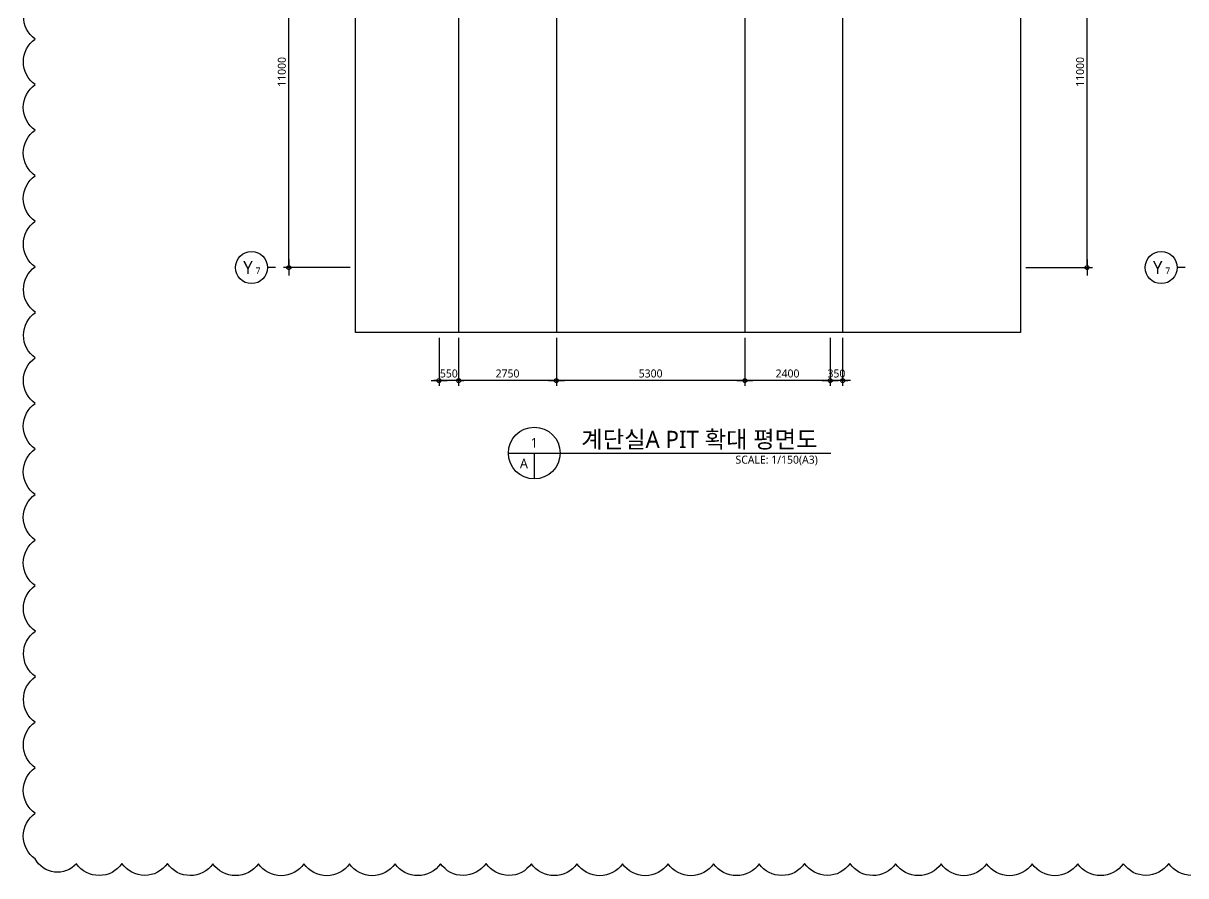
# Model space of a CAD drawing. Header units: millimetres. Extents: x -65167 to 413267, y -17142 to 66587.
# Drawn here: x -65167 to -32472, y -8906 to 15055 of the extents above; entities that cross this region are included whole.
import ezdxf
from ezdxf.enums import TextEntityAlignment as Align

# ---------------------------------------------------------------- set-up
doc = ezdxf.new("R2010")
doc.units = ezdxf.units.MM
doc.header["$LTSCALE"] = 75
doc.header["$MEASUREMENT"] = 0
doc.header["$PDSIZE"] = -10
doc.linetypes.add('CENTER', pattern=[2, 1.25, -0.25, 0.25, -0.25])
doc.layers.get('0').update_dxf_attribs({"linetype": 'CONTINUOUS'})
doc.layers.get('Defpoints').update_dxf_attribs({"color": 171, "linetype": 'CONTINUOUS'})
for name, color, linetype in [('CEN(ST)', 1, 'CENTER'), ('NDIM', 7, 'CONTINUOUS'), ('SYM', 7, 'CONTINUOUS'), ('SYM(AXIS)', 7, 'CONTINUOUS'), ('TEXT', 3, 'CONTINUOUS'), ('TEXT(AXIS)', 2, 'CONTINUOUS')]:
    doc.layers.add(name, color=color, linetype=linetype)
doc.layers.add('CHECK', color=30, linetype='CONTINUOUS', plot=False)
doc.styles.add('CGS', font='cgse', dxfattribs={"bigfont": 'cgs'})
doc.styles.add('나눔바른고딕', font='NanumBarunGothic.ttf')
doc.dimstyles.new('NDIM 1200', dxfattribs={"dimscale": 75, "dimtxt": 3, "dimasz": 1, "dimexe": 2, "dimexo": 2, "dimgap": 1, "dimtad": 1, "dimdec": 0, "dimdsep": 46, "dimtxsty": 'CGS', "dimblk": 'DOT0', "dimcen": 1, "dimdle": 8, "dimclrd": 256, "dimclre": 256, "dimclrt": 256, "dimadec": 0, "dimazin": 0, "dimtfac": 1, "dimtdec": 0, "dimtix": 1, "dimtmove": 2, "dimatfit": 3, "dimldrblk": 'DOT0', "dimfxl": 1, "dimtolj": 1, "dimtzin": 0, "dimlwd": -1, "dimlwe": -1, "dimarcsym": 0})

# ---------------------------------------------------------------- blocks, each defined once
blk = doc.blocks.new('DOT0')
blk.add_line((-3, 0), (3, 0))
at = {"color": 6}
blk.add_circle((0, 0), 0.75, dxfattribs=at)
blk = doc.blocks.new('*D408')
at = {"layer": 'Defpoints', "color": 0, "ltscale": 0.4, "transparency": 16777216}
for p in [(-52922, 6362), (-50172, 6362), (-52922, 5012)]:
    blk.add_point(p, dxfattribs=at)
at = {"layer": 'NDIM', "ltscale": 0.4, "transparency": 16777216}
for p, q in [((-52922, 6212), (-52922, 4862)), ((-50172, 6212), (-50172, 4862)), ((-50247, 5012), (-52847, 5012))]:
    blk.add_line(p, q, dxfattribs=at)
at = {"layer": 'NDIM', "ltscale": 0.4, "transparency": 16777216, "xscale": 75, "yscale": 75, "zscale": 75, "rotation": 180}
blk.add_blockref('DOT0', (-52922, 5012), dxfattribs=at)
at = {"layer": 'NDIM', "ltscale": 0.4, "transparency": 16777216, "xscale": 75, "yscale": 75, "zscale": 75}
blk.add_blockref('DOT0', (-50172, 5012), dxfattribs=at)
at = {"layer": 'NDIM', "ltscale": 0.4, "transparency": 16777216, "insert": (-51547, 5210), "char_height": 225, "attachment_point": 5, "style": '나눔바른고딕'}
blk.add_mtext('\\A1;2750', dxfattribs=at)
blk = doc.blocks.new('*D409')
at = {"layer": 'Defpoints', "color": 0, "ltscale": 0.4, "transparency": 16777216}
for p in [(-53472, 6362), (-52922, 6362), (-53472, 5012)]:
    blk.add_point(p, dxfattribs=at)
at = {"layer": 'NDIM', "ltscale": 0.4, "transparency": 16777216}
for p, q in [((-53472, 6212), (-53472, 4862)), ((-52922, 6212), (-52922, 4862)), ((-53547, 5012), (-53622, 5012)), ((-52922, 5012), (-53472, 5012)), ((-52847, 5012), (-52772, 5012))]:
    blk.add_line(p, q, dxfattribs=at)
at = {"layer": 'NDIM', "ltscale": 0.4, "transparency": 16777216, "xscale": 75, "yscale": 75, "zscale": 75}
blk.add_blockref('DOT0', (-53472, 5012), dxfattribs=at)
at = {"layer": 'NDIM', "ltscale": 0.4, "transparency": 16777216, "xscale": 75, "yscale": 75, "zscale": 75, "rotation": 180}
blk.add_blockref('DOT0', (-52922, 5012), dxfattribs=at)
at = {"layer": 'NDIM', "ltscale": 0.4, "transparency": 16777216, "insert": (-53197, 5210), "char_height": 225, "attachment_point": 5, "style": '나눔바른고딕'}
blk.add_mtext('\\A1;550', dxfattribs=at)
blk = doc.blocks.new('*D410')
at = {"layer": 'Defpoints', "color": 0, "ltscale": 0.4, "transparency": 16777216}
for p in [(-50172, 6362), (-44872, 6362), (-50172, 5012)]:
    blk.add_point(p, dxfattribs=at)
at = {"layer": 'NDIM', "ltscale": 0.4, "transparency": 16777216}
for p, q in [((-50172, 6212), (-50172, 4862)), ((-44872, 6212), (-44872, 4862)), ((-44947, 5012), (-50097, 5012))]:
    blk.add_line(p, q, dxfattribs=at)
at = {"layer": 'NDIM', "ltscale": 0.4, "transparency": 16777216, "xscale": 75, "yscale": 75, "zscale": 75, "rotation": 180}
blk.add_blockref('DOT0', (-50172, 5012), dxfattribs=at)
at = {"layer": 'NDIM', "ltscale": 0.4, "transparency": 16777216, "xscale": 75, "yscale": 75, "zscale": 75}
blk.add_blockref('DOT0', (-44872, 5012), dxfattribs=at)
at = {"layer": 'NDIM', "ltscale": 0.4, "transparency": 16777216, "insert": (-47522, 5210), "char_height": 225, "attachment_point": 5, "style": '나눔바른고딕'}
blk.add_mtext('\\A1;5300', dxfattribs=at)
blk = doc.blocks.new('*D411')
at = {"layer": 'Defpoints', "color": 0, "ltscale": 0.4, "transparency": 16777216}
for p in [(-44872, 6362), (-42472, 6362), (-44872, 5012)]:
    blk.add_point(p, dxfattribs=at)
at = {"layer": 'NDIM', "ltscale": 0.4, "transparency": 16777216}
for p, q in [((-44872, 6212), (-44872, 4862)), ((-42472, 6212), (-42472, 4862)), ((-42547, 5012), (-44797, 5012))]:
    blk.add_line(p, q, dxfattribs=at)
at = {"layer": 'NDIM', "ltscale": 0.4, "transparency": 16777216, "xscale": 75, "yscale": 75, "zscale": 75, "rotation": 180}
blk.add_blockref('DOT0', (-44872, 5012), dxfattribs=at)
at = {"layer": 'NDIM', "ltscale": 0.4, "transparency": 16777216, "xscale": 75, "yscale": 75, "zscale": 75}
blk.add_blockref('DOT0', (-42472, 5012), dxfattribs=at)
at = {"layer": 'NDIM', "ltscale": 0.4, "transparency": 16777216, "insert": (-43672, 5210), "char_height": 225, "attachment_point": 5, "style": '나눔바른고딕'}
blk.add_mtext('\\A1;2400', dxfattribs=at)
blk = doc.blocks.new('*D412')
at = {"layer": 'Defpoints', "color": 0, "ltscale": 0.4, "transparency": 16777216}
for p in [(-42472, 6362), (-42122, 6362), (-42472, 5012)]:
    blk.add_point(p, dxfattribs=at)
at = {"layer": 'NDIM', "ltscale": 0.4, "transparency": 16777216}
for p, q in [((-42472, 6212), (-42472, 4862)), ((-42122, 6212), (-42122, 4862)), ((-42547, 5012), (-42622, 5012)), ((-42122, 5012), (-42472, 5012)), ((-42047, 5012), (-41972, 5012))]:
    blk.add_line(p, q, dxfattribs=at)
at = {"layer": 'NDIM', "ltscale": 0.4, "transparency": 16777216, "xscale": 75, "yscale": 75, "zscale": 75}
blk.add_blockref('DOT0', (-42472, 5012), dxfattribs=at)
at = {"layer": 'NDIM', "ltscale": 0.4, "transparency": 16777216, "xscale": 75, "yscale": 75, "zscale": 75, "rotation": 180}
blk.add_blockref('DOT0', (-42122, 5012), dxfattribs=at)
at = {"layer": 'NDIM', "ltscale": 0.4, "transparency": 16777216, "insert": (-42297, 5210), "char_height": 225, "attachment_point": 5, "style": '나눔바른고딕'}
blk.add_mtext('\\A1;350', dxfattribs=at)
blk = doc.blocks.new('A$C2F20087E')
at = {"layer": 'SYM(AXIS)'}
blk.add_line((600, 0), (600, 300), dxfattribs=at)
blk.add_circle((600, 900), 600, dxfattribs=at)
blk = doc.blocks.new('*D610')
at = {"layer": 'Defpoints', "color": 0, "ltscale": 0.4, "transparency": 16777216}
for p in [(-57697, 19188), (-55822, 19188), (-55822, 8188)]:
    blk.add_point(p, dxfattribs=at)
at = {"layer": 'NDIM', "ltscale": 0.4, "transparency": 16777216}
for p, q in [((-55972, 19188), (-57847, 19188)), ((-57697, 8263), (-57697, 19113)), ((-55972, 8188), (-57847, 8188))]:
    blk.add_line(p, q, dxfattribs=at)
at = {"layer": 'NDIM', "ltscale": 0.4, "transparency": 16777216, "xscale": 75, "yscale": 75, "zscale": 75}
for p, rotation in [((-57697, 19188), 90), ((-57697, 8188), 270)]:
    blk.add_blockref('DOT0', p, dxfattribs=dict(at, rotation=rotation))
at = {"layer": 'NDIM', "ltscale": 0.4, "transparency": 16777216, "insert": (-57894, 13688), "char_height": 225, "attachment_point": 5, "rotation": 90, "style": '나눔바른고딕'}
blk.add_mtext('\\A1;11000', dxfattribs=at)
blk = doc.blocks.new('*D611')
at = {"layer": 'Defpoints', "color": 0, "ltscale": 0.4, "transparency": 16777216}
for p in [(-37122, 19188), (-35247, 19188), (-37122, 8188)]:
    blk.add_point(p, dxfattribs=at)
at = {"layer": 'NDIM', "ltscale": 0.4, "transparency": 16777216}
for p, q in [((-36972, 19188), (-35097, 19188)), ((-35247, 8263), (-35247, 19113)), ((-36972, 8188), (-35097, 8188))]:
    blk.add_line(p, q, dxfattribs=at)
at = {"layer": 'NDIM', "ltscale": 0.4, "transparency": 16777216, "xscale": 75, "yscale": 75, "zscale": 75}
for p, rotation in [((-35247, 19188), 90), ((-35247, 8188), 270)]:
    blk.add_blockref('DOT0', p, dxfattribs=dict(at, rotation=rotation))
at = {"layer": 'NDIM', "ltscale": 0.4, "transparency": 16777216, "insert": (-35444, 13688), "char_height": 225, "attachment_point": 5, "rotation": 90, "style": '나눔바른고딕'}
blk.add_mtext('\\A1;11000', dxfattribs=at)

msp = doc.modelspace()

# ---------------------------------------------------------------- linework, layer by layer
at = {"layer": 'CEN(ST)', "ltscale": 10000}
for p, q in [((-52922, 27937.5), (-52922, 6362.5)), ((-50172, 27937.5), (-50172, 6362.5)), ((-44872, 27937.5), (-44872, 6362.5)), ((-42122, 27937.5), (-42122, 6362.5))]:
    msp.add_line(p, q, dxfattribs=at)
at = {"layer": 'CHECK'}
msp.add_lwpolyline([(-31672.8, -8567.9, -0.5205671), (-32951.9, -8563.7, -0.5205671), (-34230.7, -8567, -0.5205671), (-35510.5, -8570.4, -0.5205671), (-36791, -8572.4, -0.5205671), (-38071.9, -8572.9, -0.5205671), (-39352.7, -8571.9, -0.5205671), (-40633, -8569.5, -0.5205671), (-41912.6, -8565.8, -0.5205671), (-43191.2, -8565.1, -0.5205671), (-44470.6, -8568.9, -0.5205671), (-45750.9, -8571.6, -0.5205671), (-47031.6, -8572.8, -0.5205671), (-48312.4, -8572.6, -0.5205671), (-49593, -8570.8, -0.5205671), (-50873, -8567.7, -0.5205671), (-52152, -8563.5, -0.5205671), (-53430.9, -8567.2, -0.5205671), (-54710.8, -8570.5, -0.5205671), (-55991.3, -8572.4, -0.5205671), (-57272.2, -8572.9, -0.5205671), (-58552.9, -8571.8, -0.5205671), (-59833.3, -8569.4, -0.5205671), (-61112.8, -8565.6, -0.5205671), (-62391.4, -8565.3, -0.5205671), (-63670.9, -8569.1, -0.5205671), (-64833.1, -8431.6, -0.5205671), (-64833.2, -7150.7, -0.5205671), (-64831.8, -5870, -0.5205671), (-64829, -4589.9, -0.5205671), (-64825, -3310.6, -0.5205671), (-64826.6, -2031.9, -0.5205671), (-64830.2, -752.2, -0.5205671), (-64832.5, 528.2, -0.5205671), (-64833.3, 1809, -0.5205671), (-64832.6, 3089.8, -0.5205671), (-64830.5, 4370.3, -0.5205671), (-64827.1, 5650, -0.5205671), (-64824.5, 6928.8, -0.5205671), (-64828.7, 8208, -0.5205671), (-64831.6, 9488.1, -0.5205671), (-64833.1, 10768.7, -0.5205671), (-64833.1, 12049.6, -0.5205671), (-64831.7, 13330.3, -0.5205671), (-64828.8, 14610.4, -0.5205671), (-64824.8, 15889.6, -0.5205671)], format="xyb", dxfattribs=at)
at = {"layer": 'Defpoints', "ltscale": 10000}
msp.add_lwpolyline([(-55822, 37837.5), (-37122, 37837.5), (-37122, 6362.5), (-55822, 6362.5)], close=True, dxfattribs=at)
at = {"layer": 'SYM'}
for p, q in [((-51522.1, 2974.2), (-42457.5, 2974.2)), ((-50794.9, 2974.2), (-50794.9, 2246.9))]:
    msp.add_line(p, q, dxfattribs=at)
msp.add_circle((-50794.9, 2974.2), 727.3, dxfattribs=at)

# ---------------------------------------------------------------- block references
at = {"xscale": 0.75, "yscale": 0.75, "zscale": 0.75, "rotation": 89.99999999999932}
for p in [(-58072, 7737.5), (-32487.5, 7737.5)]:
    msp.add_blockref('A$C2F20087E', p, dxfattribs=at)

# ---------------------------------------------------------------- texts
at = {"layer": 'TEXT', "style": '나눔바른고딕'}
msp.add_text('계단실A PIT 확대 평면도', height=480, dxfattribs=at).set_placement((-42828.8, 3359.6), align=Align.MIDDLE_RIGHT)
for s, p in [('1', (-50794.9, 3265.1)), ('A', (-51085.8, 2683.3))]:
    msp.add_text(s, height=270, dxfattribs=at).set_placement(p, align=Align.MIDDLE)
msp.add_text('SCALE: 1/150(A3)', height=225, dxfattribs=at).set_placement((-42820.2, 2901.4), align=Align.TOP_RIGHT)
at = {"layer": 'TEXT(AXIS)', "style": '나눔바른고딕'}
for s, height, p in [('Y', 360, (-58845.7, 8190.5)), ('7', 180, (-58561.3, 8100.5)), ('Y', 360, (-33261.2, 8190.5)), ('7', 180, (-32976.8, 8100.5))]:
    msp.add_text(s, height=height, dxfattribs=at).set_placement(p, align=Align.MIDDLE)

# ---------------------------------------------------------------- dimensions: what is measured, and where the dimension line sits
at = {"layer": 'NDIM', "ltscale": 0.4}
for base, p1, p2, angle, picture, middle in [((-57697, 19187.5), (-55822, 8187.5), (-55822, 19187.5), 90, '*D610', (-57894.1, 13687.5)), ((-35247, 19187.5), (-37122, 8187.5), (-37122, 19187.5), 90, '*D611', (-35444.1, 13687.5)), ((-53472, 5012.5), (-52922, 6362.5), (-53472, 6362.5), 180, '*D409', (-53197, 5209.7)), ((-52922, 5012.5), (-50172, 6362.5), (-52922, 6362.5), 180, '*D408', (-51547, 5209.7)), ((-50172, 5012.5), (-44872, 6362.5), (-50172, 6362.5), 180, '*D410', (-47522, 5209.8)), ((-44872, 5012.5), (-42472, 6362.5), (-44872, 6362.5), 180, '*D411', (-43672, 5209.7)), ((-42472, 5012.5), (-42122, 6362.5), (-42472, 6362.5), 180, '*D412', (-42297, 5209.8))]:
    dim = msp.add_linear_dim(base=base, p1=p1, p2=p2, angle=angle, dimstyle='NDIM 1200', override={"dimtxsty": '나눔바른고딕'}, dxfattribs=at)
    dim.commit()
    dim.dimension.update_dxf_attribs({"geometry": picture, "text_midpoint": middle})

doc.saveas('drawing.dxf')
